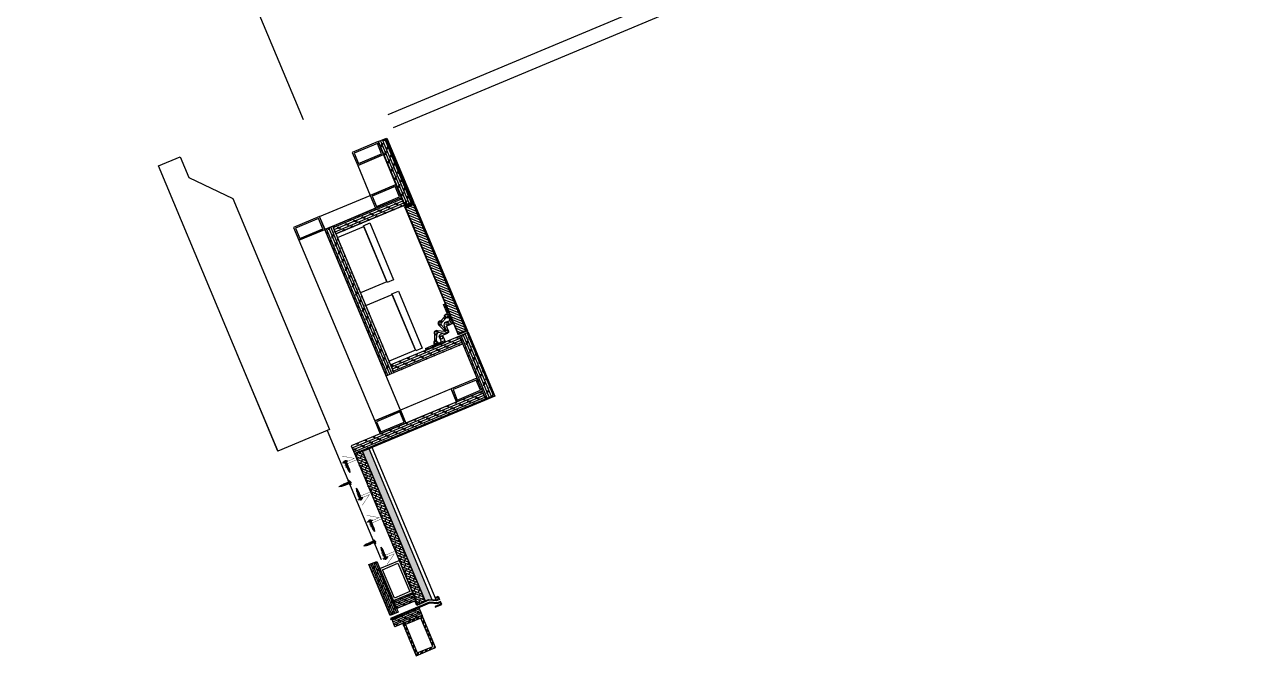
# Model space of a CAD drawing. Header units: millimetres. Extents: x 768159 to 833032, y -1374957 to -1225629.
# Drawn here: x 789314 to 791058, y -1326509 to -1325582 of the extents above; entities that cross this region are included whole.
import ezdxf
from ezdxf.xclip import XClip

# ---------------------------------------------------------------- set-up
doc = ezdxf.new("R2010")
doc.units = ezdxf.units.MM
doc.header["$LTSCALE"] = 10
doc.header["$MEASUREMENT"] = 0
doc.header["$XCLIPFRAME"] = 0
doc.linetypes.add('DASH', pattern=[0.35, 0.25, -0.1])
doc.linetypes.add('HIDDEN', pattern=[0.375, 0.25, -0.125])
for name, color, linetype in [('2MB', 2, 'Continuous'), ('AM_8', 7, 'Continuous'), ('DIM-标注', 165, 'Continuous'), ('HATCH', 8, 'Continuous'), ('I—地坪—分格', 7, 'Continuous'), ('I—平面—门', 22, 'Continuous'), ('I—平顶—分格线', 8, 'Continuous'), ('I—平顶—造型', 122, 'Continuous'), ('I—装饰—中粗', 4, 'Continuous'), ('I—装饰—中线', 70, 'Continuous'), ('I—装饰—填充03(灰度)', 250, 'Continuous'), ('I—装饰—细线', 144, 'Continuous'), ('P1-L2 BASE$0$A-WALL-Finish', 6, 'Continuous'), ('TRF-P1-2F$0$0100_Exterior facade_124$0$A-WALL', 7, 'Continuous'), ('WALL-饰面填充1', 250, 'Continuous')]:
    doc.layers.add(name, color=color, linetype=linetype)
doc.layers.add('WALL-钢架基层', color=30, linetype='Continuous', lineweight=9)

# ---------------------------------------------------------------- blocks, each defined once
blk = doc.blocks.new('平头自攻螺丝')
at = {"layer": 'WALL-饰面填充1', "color": 2}
for points in [[(357160.1, -88788.6), (357161.9, -88788.6), (357161.9, -88778.8), (357160.1, -88778.8), (357160.1, -88788.6)], [(357161.9, -88782.2), (357181, -88782.2), (357186.6, -88783.7)], [(357161.9, -88785.2), (357181, -88785.2), (357186.6, -88783.7)]]:
    blk.add_lwpolyline(points, dxfattribs=at)
blk.add_lwpolyline([(357160.1, -88780.7, 0.243711), (357158.3, -88783.3), (357158.8, -88783.3), (357158.8, -88784.1), (357158.3, -88784.1, 0.243553), (357160.1, -88786.7, 1.056079)], format="xyb", dxfattribs=at)
at = {"layer": 'WALL-饰面填充1', "color": 8}
for points in [[(357161.9, -88785.2), (357162.1, -88785.5, 0.58722), (357162.8, -88785.4), (357164.1, -88782.1), (357164.1, -88782.2)], [(357162.2, -88785.2), (357162.3, -88785.3, 0.58722), (357162.6, -88785.3), (357163.9, -88782, -0.626879), (357164.2, -88782), (357164.4, -88782.2)], [(357164.2, -88785.2), (357164.3, -88785.5, 0.58722), (357165, -88785.4), (357166.3, -88782.1), (357166.4, -88782.2)], [(357164.4, -88785.2), (357164.5, -88785.3, 0.58722), (357164.8, -88785.3), (357166.1, -88782, -0.626879), (357166.5, -88782), (357166.6, -88782.2)], [(357166.4, -88785.2), (357166.6, -88785.5, 0.58722), (357167.3, -88785.4), (357168.5, -88782.1), (357168.6, -88782.2)], [(357166.6, -88785.2), (357166.7, -88785.3, 0.58722), (357167.1, -88785.3), (357168.3, -88782, -0.626879), (357168.7, -88782), (357168.8, -88782.2)], [(357168.6, -88785.2), (357168.8, -88785.5, 0.58722), (357169.5, -88785.4), (357170.7, -88782.1), (357170.8, -88782.2)], [(357168.9, -88785.2), (357168.9, -88785.3, 0.58722), (357169.3, -88785.3), (357170.5, -88782, -0.626879), (357170.9, -88782), (357171, -88782.2)], [(357170.8, -88785.2), (357171, -88785.5, 0.58722), (357171.7, -88785.4), (357172.9, -88782.1), (357173, -88782.2)], [(357171.1, -88785.2), (357171.2, -88785.3, 0.58722), (357171.5, -88785.3), (357172.8, -88782, -0.626879), (357173.1, -88782), (357173.3, -88782.2)], [(357173, -88785.2), (357173.2, -88785.5, 0.58722), (357173.9, -88785.4), (357175.2, -88782.1), (357175.3, -88782.2)], [(357173.3, -88785.2), (357173.4, -88785.3, 0.58722), (357173.7, -88785.3), (357175, -88782, -0.626879), (357175.3, -88782), (357175.5, -88782.2)], [(357175.3, -88785.2), (357175.5, -88785.5, 0.58722), (357176.1, -88785.4), (357177.4, -88782.1), (357177.5, -88782.2)], [(357175.5, -88785.2), (357175.6, -88785.3, 0.58722), (357176, -88785.3), (357177.2, -88782, -0.626879), (357177.6, -88782), (357177.7, -88782.2)], [(357177.5, -88785.2), (357177.7, -88785.5, 0.58722), (357178.4, -88785.4), (357179.6, -88782.1), (357179.7, -88782.2)], [(357177.7, -88785.2), (357177.8, -88785.3, 0.58722), (357178.2, -88785.3), (357179.4, -88782, -0.626879), (357179.8, -88782), (357179.9, -88782.2)]]:
    blk.add_lwpolyline(points, format="xyb", dxfattribs=at)
blk = doc.blocks.new('30-1')
at = {"layer": 'I—平顶—分格线'}
for centre in [(-560, -55.6), (-530, -55.6), (-500, -55.6), (-470, -55.6), (-440, -55.6), (-410, -55.6), (-380, -55.6), (-350, -55.6), (-320, -55.6), (-290, -55.6), (-260, -55.6), (-635, -85.6), (-605, -85.6), (-575, -85.6), (-545, -85.6), (-515, -85.6), (-485, -85.6), (-455, -85.6), (-425, -85.6), (-395, -85.6), (-365, -85.6), (-335, -85.6), (-305, -85.6), (-275, -85.6), (-245, -85.6), (-710, -115.6), (-680, -115.6), (-650, -115.6), (-620, -115.6), (-590, -115.6), (-560, -115.6), (-530, -115.6), (-500, -115.6), (-470, -115.6), (-440, -115.6), (-410, -115.6), (-380, -115.6), (-350, -115.6), (-320, -115.6), (-290, -115.6), (-260, -115.6), (-230, -115.6), (-785, -145.6), (-755, -145.6), (-725, -145.6), (-695, -145.6), (-665, -145.6), (-635, -145.6), (-605, -145.6), (-575, -145.6), (-545, -145.6), (-515, -145.6), (-485, -145.6), (-455, -145.6), (-425, -145.6), (-395, -145.6), (-365, -145.6), (-335, -145.6), (-305, -145.6), (-275, -145.6), (-245, -145.6), (-215, -145.6), (-860, -175.6), (-830, -175.6), (-800, -175.6), (-770, -175.6), (-740, -175.6), (-710, -175.6), (-680, -175.6), (-650, -175.6), (-620, -175.6), (-590, -175.6), (-560, -175.6), (-530, -175.6), (-500, -175.6), (-470, -175.6), (-440, -175.6), (-410, -175.6), (-380, -175.6), (-350, -175.6), (-320, -175.6), (-290, -175.6), (-260, -175.6), (-230, -175.6), (-200, -175.6), (-935, -205.6), (-905, -205.6), (-875, -205.6), (-845, -205.6), (-815, -205.6), (-785, -205.6), (-755, -205.6), (-725, -205.6), (-695, -205.6), (-665, -205.6), (-635, -205.6), (-605, -205.6), (-575, -205.6), (-545, -205.6), (-515, -205.6), (-485, -205.6), (-455, -205.6), (-425, -205.6), (-395, -205.6), (-365, -205.6), (-335, -205.6), (-305, -205.6), (-275, -205.6), (-245, -205.6), (-215, -205.6), (-185, -205.6), (-1010, -235.6), (-980, -235.6), (-950, -235.6), (-920, -235.6), (-890, -235.6), (-860, -235.6), (-830, -235.6), (-800, -235.6), (-770, -235.6), (-740, -235.6), (-710, -235.6), (-680, -235.6), (-650, -235.6), (-620, -235.6), (-590, -235.6), (-560, -235.6), (-530, -235.6), (-500, -235.6), (-470, -235.6), (-440, -235.6), (-410, -235.6), (-380, -235.6), (-350, -235.6), (-320, -235.6), (-290, -235.6), (-260, -235.6), (-230, -235.6), (-200, -235.6), (-170, -235.6), (-1085, -265.6), (-1055, -265.6), (-1025, -265.6), (-995, -265.6), (-965, -265.6), (-935, -265.6), (-905, -265.6), (-875, -265.6), (-845, -265.6), (-815, -265.6), (-785, -265.6), (-755, -265.6), (-725, -265.6), (-695, -265.6), (-665, -265.6), (-635, -265.6), (-605, -265.6), (-575, -265.6), (-545, -265.6), (-515, -265.6), (-485, -265.6), (-455, -265.6), (-425, -265.6), (-395, -265.6), (-365, -265.6), (-335, -265.6), (-305, -265.6), (-275, -265.6), (-245, -265.6), (-215, -265.6), (-185, -265.6), (-155, -265.6), (-1130, -295.6), (-1100, -295.6), (-1070, -295.6), (-1040, -295.6), (-1010, -295.6), (-980, -295.6), (-950, -295.6), (-920, -295.6), (-890, -295.6), (-860, -295.6), (-830, -295.6), (-800, -295.6), (-770, -295.6), (-740, -295.6), (-710, -295.6), (-680, -295.6), (-650, -295.6), (-620, -295.6), (-590, -295.6), (-560, -295.6), (-530, -295.6), (-500, -295.6), (-470, -295.6), (-440, -295.6), (-410, -295.6), (-380, -295.6), (-350, -295.6), (-320, -295.6), (-290, -295.6), (-260, -295.6), (-230, -295.6), (-200, -295.6), (-170, -295.6), (-140, -295.6), (-1205, -325.6), (-1175, -325.6), (-1145, -325.6), (-1115, -325.6), (-1085, -325.6), (-1055, -325.6), (-1025, -325.6), (-995, -325.6), (-965, -325.6), (-935, -325.6), (-905, -325.6), (-875, -325.6), (-845, -325.6), (-815, -325.6), (-785, -325.6), (-755, -325.6), (-725, -325.6), (-695, -325.6), (-665, -325.6), (-635, -325.6), (-605, -325.6), (-575, -325.6), (-545, -325.6), (-515, -325.6), (-485, -325.6), (-455, -325.6), (-425, -325.6), (-395, -325.6), (-365, -325.6), (-335, -325.6), (-305, -325.6), (-275, -325.6), (-245, -325.6), (-215, -325.6), (-185, -325.6), (-155, -325.6), (-125, -325.6), (-1280, -355.6), (-1250, -355.6), (-1220, -355.6), (-1190, -355.6), (-1160, -355.6), (-1130, -355.6), (-1100, -355.6), (-1070, -355.6), (-1040, -355.6), (-1010, -355.6), (-980, -355.6), (-950, -355.6), (-920, -355.6), (-890, -355.6), (-860, -355.6), (-830, -355.6), (-800, -355.6), (-770, -355.6), (-740, -355.6), (-710, -355.6), (-680, -355.6), (-650, -355.6), (-620, -355.6), (-590, -355.6), (-560, -355.6), (-530, -355.6), (-500, -355.6), (-470, -355.6), (-440, -355.6), (-410, -355.6), (-380, -355.6), (-350, -355.6), (-320, -355.6), (-290, -355.6), (-260, -355.6), (-230, -355.6), (-200, -355.6), (-170, -355.6), (-140, -355.6), (-1355, -385.6), (-1325, -385.6), (-1295, -385.6), (-1265, -385.6), (-1235, -385.6), (-1205, -385.6), (-1175, -385.6), (-1145, -385.6), (-1115, -385.6), (-1085, -385.6), (-1055, -385.6), (-1025, -385.6), (-995, -385.6), (-965, -385.6), (-935, -385.6), (-905, -385.6), (-875, -385.6), (-845, -385.6), (-815, -385.6), (-785, -385.6), (-755, -385.6), (-725, -385.6), (-695, -385.6), (-665, -385.6), (-635, -385.6), (-605, -385.6), (-575, -385.6), (-545, -385.6), (-515, -385.6), (-485, -385.6), (-455, -385.6), (-425, -385.6), (-395, -385.6), (-365, -385.6), (-335, -385.6), (-305, -385.6), (-275, -385.6), (-245, -385.6), (-215, -385.6), (-185, -385.6), (-155, -385.6), (-125, -385.6), (-1370, -415.6), (-1340, -415.6), (-1310, -415.6), (-1280, -415.6), (-1250, -415.6), (-1220, -415.6), (-1190, -415.6), (-1160, -415.6), (-1130, -415.6), (-1100, -415.6), (-1070, -415.6), (-1040, -415.6), (-1010, -415.6), (-980, -415.6), (-950, -415.6), (-920, -415.6), (-890, -415.6), (-860, -415.6), (-830, -415.6), (-800, -415.6), (-770, -415.6), (-740, -415.6), (-710, -415.6), (-680, -415.6), (-650, -415.6), (-620, -415.6), (-590, -415.6), (-560, -415.6), (-530, -415.6), (-500, -415.6), (-470, -415.6), (-440, -415.6), (-410, -415.6), (-380, -415.6), (-350, -415.6), (-320, -415.6), (-290, -415.6), (-260, -415.6), (-230, -415.6), (-200, -415.6), (-170, -415.6), (-140, -415.6), (-110, -415.6), (-1385, -445.6), (-1355, -445.6), (-1325, -445.6), (-1295, -445.6), (-1265, -445.6), (-1235, -445.6), (-1205, -445.6), (-1175, -445.6), (-1145, -445.6), (-1115, -445.6), (-1085, -445.6), (-1055, -445.6), (-1025, -445.6), (-995, -445.6), (-965, -445.6), (-935, -445.6), (-905, -445.6), (-875, -445.6), (-845, -445.6), (-815, -445.6), (-785, -445.6), (-755, -445.6), (-725, -445.6), (-695, -445.6), (-665, -445.6), (-635, -445.6), (-605, -445.6), (-575, -445.6), (-545, -445.6), (-515, -445.6), (-485, -445.6), (-455, -445.6), (-425, -445.6), (-395, -445.6), (-365, -445.6), (-335, -445.6), (-305, -445.6), (-275, -445.6), (-245, -445.6), (-215, -445.6), (-185, -445.6), (-155, -445.6), (-125, -445.6), (-95, -445.6), (-1370, -475.6), (-1340, -475.6), (-1310, -475.6), (-1280, -475.6), (-1250, -475.6), (-1220, -475.6), (-1190, -475.6), (-1160, -475.6), (-1130, -475.6), (-1100, -475.6), (-1070, -475.6), (-1040, -475.6), (-1010, -475.6), (-980, -475.6), (-950, -475.6), (-920, -475.6), (-890, -475.6), (-860, -475.6), (-830, -475.6), (-800, -475.6), (-770, -475.6), (-740, -475.6), (-710, -475.6), (-680, -475.6), (-650, -475.6), (-620, -475.6), (-590, -475.6), (-560, -475.6), (-530, -475.6), (-500, -475.6), (-470, -475.6), (-440, -475.6), (-410, -475.6), (-380, -475.6), (-350, -475.6), (-320, -475.6), (-290, -475.6), (-260, -475.6), (-230, -475.6), (-200, -475.6), (-170, -475.6), (-140, -475.6), (-110, -475.6), (-80, -475.6), (-1385, -505.6), (-1355, -505.6), (-1325, -505.6), (-1295, -505.6), (-1265, -505.6), (-1235, -505.6), (-1205, -505.6), (-1175, -505.6), (-1145, -505.6), (-1115, -505.6), (-1085, -505.6), (-1055, -505.6), (-1025, -505.6), (-995, -505.6), (-965, -505.6), (-935, -505.6), (-905, -505.6), (-875, -505.6), (-845, -505.6), (-815, -505.6), (-785, -505.6), (-755, -505.6), (-725, -505.6), (-695, -505.6), (-665, -505.6), (-635, -505.6), (-605, -505.6), (-575, -505.6), (-545, -505.6), (-515, -505.6), (-485, -505.6), (-455, -505.6), (-425, -505.6), (-395, -505.6), (-365, -505.6), (-335, -505.6), (-305, -505.6), (-275, -505.6), (-245, -505.6), (-215, -505.6), (-185, -505.6), (-155, -505.6), (-125, -505.6), (-95, -505.6), (-65, -505.6), (-1370, -535.6), (-1340, -535.6), (-1310, -535.6), (-1280, -535.6), (-1250, -535.6), (-1220, -535.6), (-1190, -535.6), (-1160, -535.6), (-1130, -535.6), (-1100, -535.6), (-1070, -535.6), (-1040, -535.6), (-1010, -535.6), (-980, -535.6), (-950, -535.6), (-920, -535.6), (-890, -535.6), (-860, -535.6), (-830, -535.6), (-800, -535.6), (-770, -535.6), (-740, -535.6), (-710, -535.6), (-680, -535.6), (-650, -535.6), (-620, -535.6), (-590, -535.6), (-560, -535.6), (-530, -535.6), (-500, -535.6), (-470, -535.6), (-440, -535.6), (-410, -535.6), (-380, -535.6), (-350, -535.6), (-320, -535.6), (-290, -535.6), (-260, -535.6), (-230, -535.6), (-200, -535.6), (-170, -535.6), (-140, -535.6), (-110, -535.6), (-80, -535.6), (-50, -535.6), (-1385, -565.6), (-1355, -565.6), (-1325, -565.6), (-1295, -565.6), (-1265, -565.6), (-1235, -565.6), (-1205, -565.6), (-1175, -565.6), (-1145, -565.6), (-1115, -565.6), (-1085, -565.6), (-1055, -565.6), (-1025, -565.6), (-995, -565.6), (-965, -565.6), (-935, -565.6), (-905, -565.6), (-875, -565.6), (-845, -565.6), (-815, -565.6), (-785, -565.6), (-755, -565.6), (-725, -565.6), (-695, -565.6), (-665, -565.6), (-635, -565.6), (-605, -565.6), (-575, -565.6), (-545, -565.6), (-515, -565.6), (-485, -565.6), (-455, -565.6), (-425, -565.6), (-395, -565.6), (-365, -565.6), (-335, -565.6), (-305, -565.6), (-275, -565.6), (-245, -565.6), (-215, -565.6), (-185, -565.6), (-155, -565.6), (-125, -565.6), (-95, -565.6), (-65, -565.6), (-35, -565.6), (-1370, -595.6), (-1340, -595.6), (-1310, -595.6), (-1280, -595.6), (-1250, -595.6), (-1220, -595.6), (-1190, -595.6), (-1160, -595.6), (-1130, -595.6), (-1100, -595.6), (-1070, -595.6), (-1040, -595.6), (-1010, -595.6), (-980, -595.6), (-950, -595.6), (-920, -595.6), (-890, -595.6), (-860, -595.6), (-830, -595.6), (-800, -595.6), (-770, -595.6), (-740, -595.6), (-710, -595.6), (-680, -595.6), (-650, -595.6), (-620, -595.6), (-590, -595.6), (-560, -595.6), (-530, -595.6), (-500, -595.6), (-470, -595.6), (-440, -595.6), (-410, -595.6), (-380, -595.6), (-350, -595.6), (-320, -595.6), (-290, -595.6), (-260, -595.6), (-230, -595.6), (-200, -595.6), (-170, -595.6), (-140, -595.6), (-110, -595.6), (-80, -595.6), (-50, -595.6), (-20, -595.6), (-1385, -625.6), (-1355, -625.6), (-1325, -625.6), (-1295, -625.6), (-1265, -625.6), (-1235, -625.6), (-1205, -625.6), (-1175, -625.6), (-1145, -625.6), (-1115, -625.6), (-1085, -625.6), (-1055, -625.6), (-1025, -625.6), (-995, -625.6), (-965, -625.6), (-935, -625.6), (-905, -625.6), (-875, -625.6), (-845, -625.6), (-815, -625.6), (-785, -625.6), (-755, -625.6), (-725, -625.6), (-695, -625.6), (-665, -625.6), (-635, -625.6), (-605, -625.6), (-575, -625.6), (-545, -625.6), (-515, -625.6), (-485, -625.6), (-455, -625.6), (-425, -625.6), (-395, -625.6), (-365, -625.6), (-335, -625.6), (-305, -625.6), (-275, -625.6), (-245, -625.6), (-215, -625.6), (-185, -625.6), (-155, -625.6), (-125, -625.6), (-95, -625.6), (-65, -625.6), (-35, -625.6), (-1370, -655.6), (-1340, -655.6), (-1310, -655.6), (-1280, -655.6), (-1250, -655.6), (-1220, -655.6), (-1190, -655.6), (-1160, -655.6), (-1130, -655.6), (-1100, -655.6), (-1070, -655.6), (-1040, -655.6), (-1010, -655.6), (-980, -655.6), (-950, -655.6), (-920, -655.6), (-890, -655.6), (-860, -655.6), (-830, -655.6), (-800, -655.6), (-770, -655.6), (-740, -655.6), (-710, -655.6), (-680, -655.6), (-650, -655.6), (-620, -655.6), (-590, -655.6), (-560, -655.6), (-530, -655.6), (-500, -655.6), (-470, -655.6), (-440, -655.6), (-410, -655.6), (-380, -655.6), (-350, -655.6), (-320, -655.6), (-290, -655.6), (-260, -655.6), (-230, -655.6), (-200, -655.6), (-170, -655.6), (-140, -655.6), (-110, -655.6), (-80, -655.6), (-50, -655.6), (-20, -655.6), (-1385, -685.6), (-1355, -685.6), (-1325, -685.6), (-1295, -685.6), (-1265, -685.6), (-1235, -685.6), (-1205, -685.6), (-1175, -685.6), (-1145, -685.6), (-1115, -685.6), (-1085, -685.6), (-1055, -685.6), (-1025, -685.6), (-995, -685.6), (-965, -685.6), (-935, -685.6), (-905, -685.6), (-875, -685.6), (-845, -685.6), (-815, -685.6), (-785, -685.6), (-755, -685.6), (-725, -685.6), (-695, -685.6), (-665, -685.6), (-635, -685.6), (-605, -685.6), (-575, -685.6), (-545, -685.6), (-515, -685.6), (-485, -685.6), (-455, -685.6), (-425, -685.6), (-395, -685.6), (-365, -685.6), (-335, -685.6), (-305, -685.6), (-275, -685.6), (-245, -685.6), (-215, -685.6), (-185, -685.6), (-155, -685.6), (-125, -685.6), (-95, -685.6), (-65, -685.6), (-35, -685.6), (-1370, -715.6), (-1340, -715.6), (-1310, -715.6), (-1280, -715.6), (-1250, -715.6), (-1220, -715.6), (-1190, -715.6), (-1160, -715.6), (-1130, -715.6), (-1100, -715.6), (-1070, -715.6), (-1040, -715.6), (-1010, -715.6), (-980, -715.6), (-950, -715.6), (-920, -715.6), (-890, -715.6), (-860, -715.6), (-830, -715.6), (-800, -715.6), (-770, -715.6), (-740, -715.6), (-710, -715.6), (-680, -715.6), (-650, -715.6), (-620, -715.6), (-590, -715.6), (-560, -715.6), (-530, -715.6), (-500, -715.6), (-470, -715.6), (-440, -715.6), (-410, -715.6), (-380, -715.6), (-350, -715.6), (-320, -715.6), (-290, -715.6), (-260, -715.6), (-230, -715.6), (-200, -715.6), (-170, -715.6), (-140, -715.6), (-110, -715.6), (-80, -715.6), (-50, -715.6), (-20, -715.6), (-1385, -745.6), (-1355, -745.6), (-1325, -745.6), (-1295, -745.6), (-1265, -745.6), (-1235, -745.6), (-1205, -745.6), (-1175, -745.6), (-1145, -745.6), (-1115, -745.6), (-1085, -745.6), (-1055, -745.6), (-1025, -745.6), (-995, -745.6), (-965, -745.6), (-935, -745.6), (-905, -745.6), (-875, -745.6), (-845, -745.6), (-815, -745.6), (-785, -745.6), (-755, -745.6), (-725, -745.6), (-695, -745.6), (-665, -745.6), (-635, -745.6), (-605, -745.6), (-575, -745.6), (-545, -745.6), (-515, -745.6), (-485, -745.6), (-455, -745.6), (-425, -745.6), (-395, -745.6), (-365, -745.6), (-335, -745.6), (-305, -745.6), (-275, -745.6), (-245, -745.6), (-215, -745.6), (-185, -745.6), (-155, -745.6), (-125, -745.6), (-95, -745.6), (-65, -745.6), (-35, -745.6), (-1370, -775.6), (-1340, -775.6), (-1310, -775.6), (-1280, -775.6), (-1250, -775.6), (-1220, -775.6), (-1190, -775.6), (-1160, -775.6), (-1130, -775.6), (-1100, -775.6), (-1070, -775.6), (-1040, -775.6), (-1010, -775.6), (-980, -775.6), (-950, -775.6), (-920, -775.6), (-890, -775.6), (-860, -775.6), (-830, -775.6), (-800, -775.6), (-770, -775.6), (-740, -775.6), (-710, -775.6), (-680, -775.6), (-650, -775.6), (-620, -775.6), (-590, -775.6), (-560, -775.6), (-530, -775.6), (-500, -775.6), (-470, -775.6), (-440, -775.6), (-410, -775.6), (-380, -775.6), (-350, -775.6), (-320, -775.6), (-290, -775.6), (-260, -775.6), (-230, -775.6), (-200, -775.6), (-170, -775.6), (-140, -775.6), (-110, -775.6), (-80, -775.6), (-50, -775.6), (-20, -775.6), (-1385, -805.6), (-1355, -805.6), (-1325, -805.6), (-1295, -805.6), (-1265, -805.6), (-1235, -805.6), (-1205, -805.6), (-1175, -805.6), (-1145, -805.6), (-1115, -805.6), (-1085, -805.6), (-1055, -805.6), (-1025, -805.6), (-995, -805.6), (-965, -805.6), (-935, -805.6), (-905, -805.6), (-875, -805.6), (-845, -805.6), (-815, -805.6), (-785, -805.6), (-755, -805.6), (-725, -805.6), (-695, -805.6), (-665, -805.6), (-635, -805.6), (-605, -805.6), (-575, -805.6), (-545, -805.6), (-515, -805.6), (-485, -805.6), (-455, -805.6), (-425, -805.6), (-395, -805.6), (-365, -805.6), (-335, -805.6), (-305, -805.6), (-275, -805.6), (-245, -805.6), (-215, -805.6), (-185, -805.6), (-155, -805.6), (-125, -805.6), (-95, -805.6), (-65, -805.6), (-35, -805.6), (-1370, -835.6), (-1340, -835.6), (-1310, -835.6), (-1280, -835.6), (-1250, -835.6), (-1220, -835.6), (-1190, -835.6), (-1160, -835.6), (-1130, -835.6), (-1100, -835.6), (-1070, -835.6), (-1040, -835.6), (-1010, -835.6), (-980, -835.6), (-950, -835.6), (-920, -835.6), (-890, -835.6), (-860, -835.6), (-830, -835.6), (-800, -835.6), (-770, -835.6), (-740, -835.6), (-710, -835.6), (-680, -835.6), (-650, -835.6), (-620, -835.6), (-590, -835.6), (-560, -835.6), (-530, -835.6), (-500, -835.6), (-470, -835.6), (-440, -835.6), (-410, -835.6), (-380, -835.6), (-350, -835.6), (-320, -835.6), (-290, -835.6), (-260, -835.6), (-230, -835.6), (-200, -835.6), (-170, -835.6), (-140, -835.6), (-110, -835.6), (-80, -835.6), (-50, -835.6), (-1385, -865.6), (-1355, -865.6), (-1325, -865.6), (-1295, -865.6), (-1265, -865.6), (-1235, -865.6), (-1205, -865.6), (-1175, -865.6), (-1145, -865.6), (-1115, -865.6), (-1085, -865.6), (-1055, -865.6), (-1025, -865.6), (-995, -865.6), (-965, -865.6), (-935, -865.6), (-905, -865.6), (-875, -865.6), (-845, -865.6), (-815, -865.6), (-785, -865.6), (-755, -865.6), (-725, -865.6), (-695, -865.6), (-665, -865.6), (-635, -865.6), (-605, -865.6), (-575, -865.6), (-545, -865.6), (-515, -865.6), (-485, -865.6), (-455, -865.6), (-425, -865.6), (-395, -865.6), (-365, -865.6), (-335, -865.6), (-305, -865.6), (-275, -865.6), (-245, -865.6), (-215, -865.6), (-185, -865.6), (-155, -865.6), (-125, -865.6), (-1370, -895.6), (-1340, -895.6), (-1310, -895.6), (-1280, -895.6), (-1250, -895.6), (-1220, -895.6), (-1190, -895.6), (-1160, -895.6), (-1130, -895.6), (-1100, -895.6), (-1070, -895.6), (-1040, -895.6), (-1010, -895.6), (-980, -895.6), (-950, -895.6), (-920, -895.6), (-890, -895.6), (-860, -895.6), (-830, -895.6), (-800, -895.6), (-770, -895.6), (-740, -895.6), (-710, -895.6), (-680, -895.6), (-650, -895.6), (-620, -895.6), (-590, -895.6), (-560, -895.6), (-530, -895.6), (-500, -895.6), (-470, -895.6), (-440, -895.6), (-410, -895.6), (-380, -895.6), (-350, -895.6), (-320, -895.6), (-290, -895.6), (-260, -895.6), (-230, -895.6), (-200, -895.6), (-1385, -925.6), (-1355, -925.6), (-1325, -925.6), (-1295, -925.6), (-1265, -925.6), (-1235, -925.6), (-1205, -925.6), (-1175, -925.6), (-1145, -925.6), (-1115, -925.6), (-1085, -925.6), (-1055, -925.6), (-1025, -925.6), (-995, -925.6), (-965, -925.6), (-935, -925.6), (-905, -925.6), (-875, -925.6), (-845, -925.6), (-815, -925.6), (-785, -925.6), (-755, -925.6), (-725, -925.6), (-695, -925.6), (-665, -925.6), (-635, -925.6), (-605, -925.6), (-575, -925.6), (-545, -925.6), (-515, -925.6), (-485, -925.6), (-455, -925.6), (-425, -925.6), (-395, -925.6), (-365, -925.6), (-335, -925.6), (-305, -925.6), (-275, -925.6), (-1370, -955.6), (-1340, -955.6), (-1310, -955.6), (-1280, -955.6), (-1250, -955.6), (-1220, -955.6), (-1190, -955.6), (-1160, -955.6), (-1130, -955.6), (-1100, -955.6), (-1070, -955.6), (-1040, -955.6), (-1010, -955.6), (-980, -955.6), (-950, -955.6), (-920, -955.6), (-890, -955.6), (-860, -955.6), (-830, -955.6), (-800, -955.6), (-770, -955.6), (-740, -955.6), (-710, -955.6), (-680, -955.6), (-650, -955.6), (-620, -955.6), (-590, -955.6), (-560, -955.6), (-530, -955.6), (-500, -955.6), (-470, -955.6), (-440, -955.6), (-410, -955.6), (-380, -955.6), (-350, -955.6), (-1385, -985.6), (-1355, -985.6), (-1325, -985.6), (-1295, -985.6), (-1265, -985.6), (-1235, -985.6), (-1205, -985.6), (-1175, -985.6), (-1145, -985.6), (-1115, -985.6), (-1085, -985.6), (-1055, -985.6), (-1025, -985.6), (-995, -985.6), (-965, -985.6), (-935, -985.6), (-905, -985.6), (-875, -985.6), (-845, -985.6), (-815, -985.6), (-785, -985.6), (-755, -985.6), (-725, -985.6), (-695, -985.6), (-665, -985.6), (-635, -985.6), (-605, -985.6), (-575, -985.6), (-545, -985.6), (-515, -985.6), (-485, -985.6), (-455, -985.6), (-425, -985.6), (-395, -985.6), (-1370, -1015.6), (-1340, -1015.6), (-1310, -1015.6), (-1280, -1015.6), (-1250, -1015.6), (-1220, -1015.6), (-1190, -1015.6), (-1160, -1015.6), (-1130, -1015.6), (-1100, -1015.6), (-1070, -1015.6), (-1040, -1015.6), (-1010, -1015.6), (-980, -1015.6), (-950, -1015.6), (-920, -1015.6), (-890, -1015.6), (-860, -1015.6), (-830, -1015.6), (-800, -1015.6), (-770, -1015.6), (-740, -1015.6), (-710, -1015.6), (-680, -1015.6), (-650, -1015.6), (-620, -1015.6), (-590, -1015.6), (-560, -1015.6), (-530, -1015.6), (-500, -1015.6), (-470, -1015.6), (-1385, -1045.6), (-1355, -1045.6), (-1325, -1045.6), (-1295, -1045.6), (-1265, -1045.6), (-1235, -1045.6), (-1205, -1045.6), (-1175, -1045.6), (-1145, -1045.6), (-1115, -1045.6), (-1085, -1045.6), (-1055, -1045.6), (-1025, -1045.6), (-995, -1045.6), (-965, -1045.6), (-935, -1045.6), (-905, -1045.6), (-875, -1045.6), (-845, -1045.6), (-815, -1045.6), (-785, -1045.6), (-755, -1045.6), (-725, -1045.6), (-695, -1045.6), (-665, -1045.6), (-635, -1045.6), (-605, -1045.6), (-575, -1045.6), (-545, -1045.6), (-1370, -1075.6), (-1340, -1075.6), (-1310, -1075.6), (-1280, -1075.6), (-1250, -1075.6), (-1220, -1075.6), (-1190, -1075.6), (-1160, -1075.6), (-1130, -1075.6), (-1100, -1075.6), (-1070, -1075.6), (-1040, -1075.6), (-1010, -1075.6), (-980, -1075.6), (-950, -1075.6), (-920, -1075.6), (-890, -1075.6), (-860, -1075.6), (-830, -1075.6), (-800, -1075.6), (-770, -1075.6), (-740, -1075.6), (-710, -1075.6), (-680, -1075.6), (-650, -1075.6), (-620, -1075.6), (-1385, -1105.6), (-1355, -1105.6), (-1325, -1105.6), (-1295, -1105.6), (-1265, -1105.6), (-1235, -1105.6), (-1205, -1105.6), (-1175, -1105.6), (-1145, -1105.6), (-1115, -1105.6), (-1085, -1105.6), (-1055, -1105.6), (-1025, -1105.6), (-995, -1105.6), (-965, -1105.6), (-935, -1105.6), (-905, -1105.6), (-875, -1105.6), (-845, -1105.6), (-815, -1105.6), (-785, -1105.6), (-755, -1105.6), (-725, -1105.6), (-695, -1105.6), (-1370, -1135.6), (-1340, -1135.6), (-1310, -1135.6), (-1280, -1135.6), (-1250, -1135.6), (-1220, -1135.6), (-1190, -1135.6), (-1160, -1135.6), (-1130, -1135.6), (-1100, -1135.6), (-1070, -1135.6), (-1040, -1135.6), (-1010, -1135.6), (-980, -1135.6), (-950, -1135.6), (-920, -1135.6), (-890, -1135.6), (-860, -1135.6), (-830, -1135.6), (-800, -1135.6), (-770, -1135.6), (-1385, -1165.6), (-1355, -1165.6), (-1325, -1165.6), (-1295, -1165.6), (-1265, -1165.6), (-1235, -1165.6), (-1205, -1165.6), (-1175, -1165.6), (-1145, -1165.6), (-1115, -1165.6), (-1085, -1165.6), (-1055, -1165.6), (-1025, -1165.6), (-995, -1165.6), (-965, -1165.6), (-935, -1165.6), (-905, -1165.6), (-875, -1165.6), (-845, -1165.6), (-1370, -1195.6), (-1340, -1195.6), (-1310, -1195.6), (-1280, -1195.6), (-1250, -1195.6), (-1220, -1195.6), (-1190, -1195.6), (-1160, -1195.6), (-1130, -1195.6), (-1100, -1195.6), (-1070, -1195.6), (-1040, -1195.6), (-1010, -1195.6), (-980, -1195.6), (-950, -1195.6), (-920, -1195.6), (-1385, -1225.6), (-1355, -1225.6), (-1325, -1225.6), (-1295, -1225.6), (-1265, -1225.6), (-1235, -1225.6), (-1205, -1225.6), (-1175, -1225.6), (-1145, -1225.6), (-1115, -1225.6), (-1085, -1225.6), (-1055, -1225.6), (-1025, -1225.6), (-995, -1225.6), (-1370, -1255.6), (-1340, -1255.6), (-1310, -1255.6), (-1280, -1255.6), (-1250, -1255.6), (-1220, -1255.6), (-1190, -1255.6), (-1160, -1255.6), (-1130, -1255.6), (-1100, -1255.6), (-1070, -1255.6), (-1040, -1255.6), (-1385, -1285.6), (-1355, -1285.6), (-1325, -1285.6), (-1295, -1285.6), (-1265, -1285.6), (-1235, -1285.6), (-1205, -1285.6), (-1175, -1285.6), (-1145, -1285.6), (-1115, -1285.6), (-1370, -1315.6), (-1340, -1315.6), (-1310, -1315.6), (-1280, -1315.6), (-1250, -1315.6), (-1220, -1315.6), (-1190, -1315.6), (-1385, -1345.6), (-1355, -1345.6), (-1325, -1345.6), (-1295, -1345.6), (-1265, -1345.6), (-1370, -1375.6), (-1340, -1375.6)]:
    blk.add_circle(centre, 3, dxfattribs=at)
blk = doc.blocks.new('rfrftg')
at = {"color": 8}
for p, q in [((37050.7, 12056.6), (37048.2, 12056.6)), ((37048.2, 12026.6), (37048.2, 12056.6)), ((37050.7, 12055.8), (37048.2, 12055.8)), ((37049.9, 12053.3), (37048.2, 12053.3)), ((37049.1, 12052.1), (37048.2, 12052.1)), ((37050.7, 12055), (37048.9, 12053.2)), ((37050.7, 12054.6), (37049.1, 12052.1)), ((37049.1, 12052.1), (37049.1, 12047.1)), ((37050.7, 12043.1), (37050.7, 12056.6)), ((37049.1, 12047.1), (37048.2, 12047.1)), ((37049.9, 12045.8), (37048.2, 12045.8)), ((37050.7, 12043.3), (37048.2, 12043.3)), ((37048.9, 12043.2), (37048.2, 12042.5)), ((37049.6, 12040.8), (37048.2, 12040.8)), ((37049.1, 12040), (37048.2, 12040)), ((37049.1, 12035), (37048.2, 12035)), ((37049.1, 12047.1), (37050.7, 12044.6)), ((37049.8, 12041.1), (37049.1, 12040)), ((37049.1, 12040), (37049.1, 12035)), ((37049.1, 12035), (37050.7, 12032.5)), ((37050.7, 12026.6), (37050.7, 12036.6)), ((37053.1, 12042.5), (37051.3, 12042.5)), ((37053.1, 12037.1), (37051.3, 12037.1)), ((37062.9, 12034), (37054.7, 12037.7)), ((37064, 12036.3), (37055.7, 12040)), ((37057.7, 12039), (37056.6, 12036.8)), ((37062.5, 12037), (37061.5, 12034.7)), ((37068.2, 12032.1), (37068.2, 12034.1)), ((37050.2, 12033.3), (37048.2, 12033.3)), ((37050.7, 12030.8), (37048.2, 12030.8)), ((37050.7, 12028.3), (37048.2, 12028.3)), ((37056.7, 12026.6), (37048.2, 12026.6)), ((37056.7, 12032), (37050.7, 12032)), ((37058.7, 12032), (37056.7, 12032)), ((37058.7, 12026.5), (37056.7, 12026.6)), ((37061.2, 12029), (37058.7, 12032)), ((37058.7, 12019.1), (37058.7, 12026.5)), ((37061.2, 12022.4), (37061.2, 12029)), ((37061.9, 12023.2), (37061.4, 12022)), ((37067.6, 12016.5), (37061.4, 12016.5)), ((37061.9, 12023.2), (37065.4, 12031.5)), ((37064, 12021.8), (37061.9, 12023.2)), ((37063, 12016.5), (37073, 12022.5)), ((37064, 12021.8), (37063.6, 12020.7)), ((37064, 12021.8), (37068.2, 12032.1)), ((37064.5, 12020.3), (37073.2, 12025.4)), ((37070.9, 12019), (37067.1, 12019)), ((37073.2, 12025.4), (37073, 12022.5)), ((37073, 12022.5), (37073.8, 12022.9)), ((37073.2, 12025.4), (37074.1, 12026)), ((37074.1, 12026), (37076.4, 12026)), ((37079.9, 12012.4), (37076.1, 12020.7)), ((37082.2, 12013.5), (37078.5, 12021.7)), ((37068.9, 12015.1), (37068.9, 12006)), ((37078.5, 12008.5), (37068.9, 12008.5)), ((37098.9, 12006), (37068.9, 12006)), ((37069.8, 12008.5), (37069.8, 12006)), ((37072.3, 12008.5), (37072.3, 12006)), ((37074.2, 12015.6), (37074.2, 12008.5)), ((37077.2, 12006.8), (37074.7, 12008.5)), ((37074.8, 12008.5), (37074.8, 12006)), ((37077.2, 12006.8), (37077.2, 12006)), ((37082.2, 12006.8), (37077.2, 12006.8)), ((37079.4, 12010.8), (37079.4, 12008.3)), ((37083.4, 12007.6), (37082.2, 12006.8)), ((37082.2, 12006.8), (37082.2, 12006)), ((37082.3, 12006.8), (37082.3, 12006)), ((37084.7, 12010.8), (37084.7, 12008.3)), ((37084.8, 12008.3), (37084.8, 12006)), ((37085.6, 12008.5), (37087.4, 12006.7)), ((37098.9, 12008.5), (37085.7, 12008.5)), ((37089.3, 12006.8), (37086.8, 12008.5)), ((37087.3, 12008.2), (37087.3, 12006)), ((37089.3, 12006.8), (37089.3, 12006)), ((37094.3, 12006.8), (37089.3, 12006.8)), ((37096.8, 12008.5), (37094.3, 12006.8)), ((37094.3, 12006.8), (37094.3, 12006)), ((37094.8, 12007.1), (37094.8, 12006)), ((37097.3, 12008.5), (37097.3, 12006)), ((37097.4, 12006.7), (37098.1, 12006)), ((37098.9, 12008.5), (37098.9, 12006))]:
    blk.add_line(p, q, dxfattribs=at)
for centre, radius in [((37053.1, 12039.8), 1.83), ((37065.6, 12034.1), 2.67), ((37065.6, 12034.1), 1.83), ((37056.7, 12029.3), 1.83), ((37061.4, 12019.1), 1.83), ((37061.4, 12019.1), 1.83), ((37076.4, 12023.3), 2.67), ((37076.4, 12023.3), 1.83), ((37071.6, 12014.1), 1.83), ((37082.1, 12010.8), 2.67), ((37082.1, 12010.8), 1.83)]:
    blk.add_circle(centre, radius, dxfattribs=at)
for centre, radius, start, end in [((37053.1, 12039.8), 3.5, 144.1752, 215.8248), ((37048.1, 12043.4), 2.67, 324.1752, 0), ((37048.1, 12036.2), 2.67, 0, 35.8248), ((37051.3, 12043.1), 0.583, 180, 270), ((37051.3, 12036.6), 0.583, 90, 180), ((37053.1, 12039.8), 2.67, 270, 90), ((37056.7, 12029.3), 2.67, 90, 270), ((37061.4, 12019.1), 2.67, 30.872, 270), ((37061.8, 12022.4), 0.583, 180, 262.6341), ((37064.2, 12020.8), 0.583, 210.872, 300.872), ((37067.6, 12015.1), 1.33, 360, 90), ((37071.6, 12014.1), 2.67, 360, 180), ((37070.9, 12015.6), 3.33, 360, 90), ((37078.5, 12005.8), 2.67, 54.1752, 90), ((37082.1, 12010.8), 3.5, 234.1752, 305.8248), ((37085.7, 12005.8), 2.67, 90, 125.8248)]:
    blk.add_arc(centre, radius, start, end, dxfattribs=at)

msp = doc.modelspace()

# ---------------------------------------------------------------- hatches: boundary and pattern name
at = {"layer": 'AM_8'}
h = msp.add_hatch(dxfattribs=at)
h.set_pattern_fill('CORK', color=8, angle=16.9168)
h.set_pattern_definition([(292.69423615, (1433493.658, -1445722.261), (2.929181677, 1.22495702), []), (67.6942361, (1433492.806, -1445724.338), (-8.30828098, 3.40845079), [4.49013, -4.49013]), (67.6942361, (1433493.112, -1445725.0705), (-8.30828098, 3.40845079), [4.49013, -4.49013]), (67.6942361, (1433493.418, -1445725.803), (-8.30828098, 3.40845079), [4.49013, -4.49013])])
h.paths.add_polyline_path([(789819.7, -1325749.6), (789830.8, -1325745), (789868.8, -1325835.9), (789857.7, -1325840.5)])
at = {"layer": 'AM_8', "extrusion": (0.000109945, 4.5974e-05, 1)}
h = msp.add_hatch(dxfattribs=at)
h.set_pattern_fill('CORK', color=8, angle=-157.3056)
h.set_pattern_definition([(202.6943953, (845913.556, -1463134.3822), (1.224965156, -2.929178275), []), (337.694395, (845911.479, -1463133.53), (3.4084277, 8.30829045), [4.49013, -4.49013]), (337.694395, (845910.747, -1463133.836), (3.4084277, 8.30829045), [4.49013, -4.49013]), (337.694395, (845910.014, -1463134.143), (3.4084277, 8.30829045), [4.49013, -4.49013])])
h.paths.add_polyline_path([(789759.5, -1325881.6), (789754.8, -1325870.5), (789853.1, -1325829.4), (789857.7, -1325840.5)])
h = msp.add_hatch(dxfattribs=at)
h.set_pattern_fill('CORK', color=8, angle=-247.3056)
h.set_pattern_definition([(112.6943953, (652735.8027, -1382057.418), (-2.929178275, -1.224965156), []), (247.694395, (652736.655, -1382055.341), (8.30829045, -3.4084277), [4.49013, -4.49013]), (247.694395, (652736.349, -1382054.6085), (8.30829045, -3.4084277), [4.49013, -4.49013]), (247.694395, (652736.042, -1382053.876), (8.30829045, -3.4084277), [4.49013, -4.49013])])
h.paths.add_polyline_path([(789754.9, -1325870.5), (789743.8, -1325875.2), (789831.3, -1326084.5), (789842.4, -1326079.9)])
h = msp.add_hatch(dxfattribs=at)
h.set_pattern_fill('CORK', color=8, angle=-157.3056)
h.set_pattern_definition([(202.6943953, (845913.556, -1463134.3822), (1.224965156, -2.929178275), []), (337.694395, (845911.479, -1463133.53), (3.4084277, 8.30829045), [4.49013, -4.49013]), (337.694395, (845910.747, -1463133.836), (3.4084277, 8.30829045), [4.49013, -4.49013]), (337.694395, (845910.014, -1463134.143), (3.4084277, 8.30829045), [4.49013, -4.49013])])
h.paths.add_polyline_path([(789837.8, -1326068.9), (789842.4, -1326079.9), (789940.7, -1326038.8), (789936, -1326027.8)])
h = msp.add_hatch(dxfattribs=at)
h.set_pattern_fill('CORK', color=8, angle=-247.3056)
h.set_pattern_definition([(112.6943953, (652864.4436, -1382057.828), (-2.929178275, -1.224965156), []), (247.694395, (652865.296, -1382055.751), (8.30829045, -3.4084277), [4.49013, -4.49013]), (247.694395, (652864.9895, -1382055.0185), (8.30829045, -3.4084277), [4.49013, -4.49013]), (247.694395, (652864.683, -1382054.286), (8.30829045, -3.4084277), [4.49013, -4.49013])])
h.paths.add_polyline_path([(789947.1, -1326023.1), (789936.1, -1326027.8), (789973.5, -1326117.3), (789984.6, -1326112.6)])
h = msp.add_hatch(dxfattribs=at)
h.set_pattern_fill('CORK', color=8, angle=-157.3056)
h.set_pattern_definition([(202.6943953, (845946.3712, -1463212.792), (1.224965156, -2.929178275), []), (337.694395, (845944.294, -1463211.94), (3.4084277, 8.30829045), [4.49013, -4.49013]), (337.694395, (845943.562, -1463212.246), (3.4084277, 8.30829045), [4.49013, -4.49013]), (337.694395, (845942.8295, -1463212.5525), (3.4084277, 8.30829045), [4.49013, -4.49013])])
h.paths.add_polyline_path([(789781.3, -1326184.6), (789785.9, -1326195.7), (789973.5, -1326117.3), (789968.9, -1326106.2)])
at = {"layer": 'I—地坪—分格', "ltscale": 50}
h = msp.add_hatch(dxfattribs=at)
h.set_pattern_fill('ANSI31', color=250, angle=16.9168)
h.set_pattern_definition([(337.69423615, (1433699.4566, -1445628.3587), (1.205068812, 2.937419643), [])])
h.paths.add_polyline_path([(789859.3, -1325844.2), (789870.4, -1325839.5), (789945.6, -1326019.4), (789934.5, -1326024.1)])
at = {"layer": 'I—装饰—填充03(灰度)', "extrusion": (0.000109945, 4.5974e-05, 1)}
h = msp.add_hatch(dxfattribs=at)
h.set_pattern_fill('AR-SAND', color=256, scale=0.1, angle=-247.3056)
h.set_pattern_definition([(150.194395, (785880.781, -1385733.8598), (-4.45347652, -2.0358486), [0, -3.8608, 0, -4.318, 0, -4.1275]), (120.194395, (785880.781, -1385733.86), (-8.347587, 1.3815687), [0, -2.0828, 0, -3.4798, 0, -1.3335]), (80.194395, (785881.9863, -1385736.742), (-3.06503264, 7.29195958), [0, -1.27, 0, -4.572, 0, -5.969]), (70.194395, (785881.986, -1385736.742), (-5.0026135, 6.1842908), [0, -0.635, 0, -2.9972, 0, -3.429])])
h.paths.add_polyline_path([(789897, -1326404.5), (789806.8, -1326188.6), (789797.6, -1326192.4), (789887, -1326406.3), (789892.1, -1326404.2)])
h = msp.add_hatch(dxfattribs=at)
h.set_pattern_fill('ANSI38', color=256, angle=-247.3056)
h.set_pattern_definition([(157.694395, (801097.9515, -1340977.0245), (-1.20506065, -2.937423), []), (247.694395, (801097.9515, -1340977.0245), (0.5273017, -7.07990663), [7.9375, -4.7625])])
h.paths.add_polyline_path([(789797, -1326191.1), (789785.9, -1326195.7), (789875.9, -1326410.9), (789887, -1326406.3)])
h = msp.add_hatch(dxfattribs=at)
h.set_pattern_fill('CORK', color=250, scale=20, angle=-254.8272)
h.set_pattern_definition([(292.6943953, (716862.7418, -1320933.35), (2.30643959, 0.96453949), []), (67.694395, (716862.071, -1320934.9855), (-6.54195815, 2.6838002), [3.5355339, -3.5355339]), (67.694395, (716862.312, -1320935.562), (-6.54195815, 2.6838002), [3.5355339, -3.5355339]), (67.694395, (716862.553, -1320936.139), (-6.54195815, 2.6838002), [3.5355339, -3.5355339])])
h.paths.add_polyline_path([(789848.3, -1326422.5), (789837.2, -1326427.1), (789806.7, -1326354.3), (789817.8, -1326349.7)])
h = msp.add_hatch(dxfattribs=at)
h.set_pattern_fill('CORK', color=250, scale=20, angle=-164.8272)
h.set_pattern_definition([(22.6943953, (784379.9216, -1399380.0708), (-0.96453949, 2.30643959), []), (157.694395, (784381.557, -1399380.742), (-2.6838002, -6.54195815), [3.5355339, -3.5355339]), (157.694395, (784382.134, -1399380.5006), (-2.6838002, -6.54195815), [3.5355339, -3.5355339]), (157.694395, (784382.71, -1399380.2595), (-2.6838002, -6.54195815), [3.5355339, -3.5355339])])
h.paths.add_polyline_path([(789869.1, -1326394.5), (789873.7, -1326405.6), (789846, -1326417.2), (789841.4, -1326406.1)])
h = msp.add_hatch(dxfattribs=at)
h.set_pattern_fill('CORK', color=250, scale=20, angle=-164.8272)
h.set_pattern_definition([(22.6943953, (784388.8043, -1399401.3125), (-0.96453949, 2.30643959), []), (157.694395, (784390.44, -1399401.9835), (-2.6838002, -6.54195815), [3.5355339, -3.5355339]), (157.694395, (784391.0164, -1399401.7424), (-2.6838002, -6.54195815), [3.5355339, -3.5355339]), (157.694395, (784391.593, -1399401.501), (-2.6838002, -6.54195815), [3.5355339, -3.5355339])])
h.paths.add_polyline_path([(789878, -1326415.8), (789882.6, -1326426.9), (789843.9, -1326443.1), (789839.2, -1326432)])
at = {"layer": 'I—装饰—填充03(灰度)', "linetype": 'DASH', "ltscale": 0.1, "extrusion": (0.000109945, 4.5974e-05, 1)}
h = msp.add_hatch(dxfattribs=at)
h.set_pattern_fill('ANSI32', color=256, scale=0.5, angle=-157.3056, style=0)
h.set_pattern_definition([(247.694395, (805437.728, -1341767.477), (4.4061345, -1.807591), []), (247.694395, (805435.657, -1341768.3434), (4.4061345, -1.807591), [])])
h.paths.add_polyline_path([(789881, -1326430.8), (789858.8, -1326440), (789875.8, -1326480.6), (789898, -1326471.4)], flags=16)
h.paths.add_polyline_path([(789882.6, -1326426.9), (789854.9, -1326438.4), (789874.2, -1326484.6), (789901.9, -1326473)])

# ---------------------------------------------------------------- linework, layer by layer
at = {"color": 4, "elevation": -86.8}
for points in [[(789830.8, -1325745), (789832.2, -1325744.4), (789870.8, -1325836.7), (789869.4, -1325837.2)], [(789868.8, -1325835.9), (789869.4, -1325837.2), (789857.4, -1325842.3), (789856.8, -1325840.9)], [(789870.4, -1325839.5), (789858.4, -1325844.6), (789857.8, -1325843.2), (789871.2, -1325837.6), (789947.6, -1326020.3), (789934.2, -1326025.8), (789933.6, -1326024.5), (789945.6, -1326019.4)]]:
    msp.add_lwpolyline(points, close=True, dxfattribs=at)
at = {"color": 4, "extrusion": (0.000109945, 4.5974e-05, 1), "elevation": 26.2}
msp.add_lwpolyline([(789948, -1326021.2), (789986.5, -1326113.4), (789797.6, -1326192.4), (789797, -1326191.1), (789984.6, -1326112.6), (789947.1, -1326023.1)], dxfattribs=at)
at = {"color": 4, "elevation": 118.9}
msp.add_lwpolyline([(789948, -1326021.2), (789946.6, -1326021.8), (789947.1, -1326023.1), (789947.1, -1326023.1)], dxfattribs=at)
at = {"layer": '2MB', "extrusion": (0.000109945, 4.5974e-05, 1), "elevation": 26.2}
msp.add_lwpolyline([(789750, -1326161.2), (789676.1, -1326192.1), (789505.6, -1325784.4), (789536.5, -1325771.4), (789548.9, -1325800.9), (789611.8, -1325831)], close=True, dxfattribs=at)
at = {"layer": 'AM_8', "color": 8}
for points, elevation in [([(789859.3, -1325844.2), (789870.4, -1325839.5), (789945.6, -1326019.4), (789934.5, -1326024.1)], -86.8), ([(789934.5, -1326024.1), (789859.3, -1325844.2), (789858.4, -1325844.6), (789933.6, -1326024.5)], -199.6)]:
    msp.add_lwpolyline(points, close=True, dxfattribs=dict(at, elevation=elevation))
at = {"layer": 'AM_8', "color": 8, "extrusion": (0.000109945, 4.5974e-05, 1), "elevation": -60.9}
for points in [[(789799.2, -1325870.7), (789832.4, -1325950.1), (789794.7, -1325965.8), (789761.5, -1325886.5)], [(789808, -1325865.9), (789842, -1325947.1), (789832.8, -1325951), (789798.8, -1325869.8)], [(789840, -1325968.3), (789873.2, -1326047.6), (789835.5, -1326063.4), (789802.3, -1325984)], [(789848.8, -1325963.5), (789882.8, -1326044.7), (789873.6, -1326048.5), (789839.6, -1325967.3)]]:
    msp.add_lwpolyline(points, close=True, dxfattribs=at)
at = {"layer": 'HATCH', "color": 3, "elevation": -86.8}
msp.add_lwpolyline([(789819.7, -1325749.6), (789830.8, -1325745), (789868.8, -1325835.9), (789857.7, -1325840.5)], close=True, dxfattribs=at)
at = {"layer": 'HATCH', "color": 3, "extrusion": (0.000109945, 4.5974e-05, 1)}
for points, elevation in [([(789853.1, -1325829.4), (789857.7, -1325840.5), (789759.5, -1325881.6), (789754.8, -1325870.5)], 33.3), ([(789831.3, -1326084.5), (789842.4, -1326079.9), (789754.9, -1325870.5), (789743.8, -1325875.2)], -60.9), ([(789940.7, -1326038.8), (789936, -1326027.8), (789837.8, -1326068.9), (789842.4, -1326079.9)], 33.3), ([(789973.5, -1326117.3), (789984.6, -1326112.6), (789947.1, -1326023.1), (789936.1, -1326027.8)], 26.2), ([(789973.5, -1326117.3), (789968.9, -1326106.2), (789781.3, -1326184.6), (789785.9, -1326195.7)], 26.2)]:
    msp.add_lwpolyline(points, close=True, dxfattribs=dict(at, elevation=elevation))
at = {"layer": 'I—平顶—造型', "extrusion": (0.000109945, 4.5974e-05, 1)}
msp.add_line((789712.9, -1325718.2, -51.6), (785957, -1316736.9, -51.6), dxfattribs=at)
at = {"layer": 'I—平顶—造型', "extrusion": (0.000109945, 4.5974e-05, 1), "elevation": 26.2}
for points in [[(789834.2, -1325710.9), (794867.1, -1323606.1)], [(789841.9, -1325729.3), (794874.8, -1323624.6)]]:
    msp.add_lwpolyline(points, dxfattribs=at)
at = {"layer": 'I—装饰—中粗', "extrusion": (0.000109945, 4.5974e-05, 1)}
for p, q in [((789810.8, -1326185.3, 277.4), (789810.8, -1326185.3, 277.4)), ((789902.6, -1326404.8, 0.4), (789811.4, -1326186.7, 0.4))]:
    msp.add_line(p, q, dxfattribs=at)
at = {"layer": 'I—装饰—中粗', "extrusion": (0.000109945, 4.5974e-05, 1), "elevation": 26.2}
for points in [[(789901.6, -1326415.4), (789910.9, -1326411.6), (789908.9, -1326407), (789904.6, -1326408.8), (789893.4, -1326408), (789837.4, -1326431.5), (789837.8, -1326432.6), (789893.6, -1326409.2), (789904.8, -1326410), (789908.3, -1326408.5), (789909.3, -1326410.9), (789901.2, -1326414.3)], [(789901.2, -1326401.5), (789905.8, -1326399.6), (789907.8, -1326404.2), (789903.4, -1326406), (789892.3, -1326405.4), (789875, -1326412.6), (789872.8, -1326407.3), (789874.2, -1326406.8), (789875.9, -1326410.9), (789892.1, -1326404.2), (789903.2, -1326404.8), (789906.2, -1326403.6), (789905.2, -1326401.2), (789901.7, -1326402.6)]]:
    msp.add_lwpolyline(points, close=True, dxfattribs=at)
at = {"layer": 'I—装饰—中线', "extrusion": (0.000109945, 4.5974e-05, 1)}
for points, elevation in [([(789797, -1326191.1), (789785.9, -1326195.7), (789875.9, -1326410.9), (789887, -1326406.3)], 26.2), ([(789848.3, -1326422.5), (789837.2, -1326427.1), (789806.7, -1326354.3), (789817.8, -1326349.7)], 122.6), ([(789869.1, -1326394.5), (789873.7, -1326405.6), (789846, -1326417.2), (789841.4, -1326406.1)], 122.6), ([(789878, -1326415.8), (789882.6, -1326426.9), (789843.9, -1326443.1), (789839.2, -1326432)], 26.2)]:
    msp.add_lwpolyline(points, close=True, dxfattribs=dict(at, elevation=elevation))
at = {"layer": 'I—装饰—中线', "color": 1, "linetype": 'HIDDEN', "extrusion": (0.000109945, 4.5974e-05, 1), "const_width": 1.5, "elevation": 26.2}
msp.add_lwpolyline([(789797.6, -1326192.4), (789887.1, -1326406.3)], dxfattribs=at)
at = {"layer": 'I—装饰—填充03(灰度)', "extrusion": (0.000109945, 4.5974e-05, 1), "elevation": 26.2}
msp.add_lwpolyline([(789897, -1326404.5), (789806.8, -1326188.6), (789797.6, -1326192.4), (789887, -1326406.3), (789892.1, -1326404.2)], close=True, dxfattribs=at)
at = {"layer": 'I—装饰—细线', "extrusion": (0.000109945, 4.5974e-05, 1)}
for points, elevation in [([(789782.8, -1325765), (789790.6, -1325783.5), (789827.5, -1325768.1), (789819.7, -1325749.6)], 29.8), ([(789785.5, -1325766.1), (789791.6, -1325780.9), (789824.8, -1325767), (789818.7, -1325752.2)], 29.8), ([(789790.6, -1325783.5), (789808.5, -1325826.4), (789845.4, -1325811), (789827.5, -1325768.1)], 33.3), ([(789808.5, -1325826.4), (789816.2, -1325844.9), (789853.1, -1325829.4), (789845.4, -1325811)], 33.3), ([(789811.1, -1325827.5), (789817.3, -1325842.2), (789850.5, -1325828.3), (789844.3, -1325813.6)], 33.3), ([(789698.8, -1325872.3), (789706.5, -1325890.7), (789743.4, -1325875.3), (789735.7, -1325856.8)], 33.3), ([(789701.4, -1325873.3), (789707.6, -1325888.1), (789740.8, -1325874.2), (789734.6, -1325859.5)], 33.3), ([(789706.5, -1325890.7), (789814.9, -1326148.9), (789851.8, -1326133.5), (789743.4, -1325875.3)], 33.3), ([(789924.2, -1326103.2), (789932, -1326121.6), (789968.9, -1326106.2), (789961.1, -1326087.7)], 26.2), ([(789926.9, -1326104.2), (789933, -1326119), (789966.2, -1326105.1), (789960.1, -1326090.4)], 26.2), ([(789851.8, -1326133.5), (789859.5, -1326151.9), (789932, -1326121.6), (789924.2, -1326103.2)], 251.8), ([(789814.9, -1326148.9), (789822.6, -1326167.4), (789859.5, -1326151.9), (789851.8, -1326133.5)], 251.8), ([(789817.5, -1326150), (789823.7, -1326164.7), (789856.9, -1326150.8), (789850.7, -1326136.1)], 251.8), ([(789841.4, -1326406.1), (789822.1, -1326360), (789849.8, -1326348.4), (789869.1, -1326394.5)], 122.6), ([(789843, -1326402.2), (789826, -1326361.6), (789848.2, -1326352.4), (789865.2, -1326392.9)], 122.6), ([(789882.6, -1326426.9), (789854.9, -1326438.4), (789874.2, -1326484.6), (789901.9, -1326473)], 26.2), ([(789881, -1326430.8), (789858.8, -1326440), (789875.8, -1326480.6), (789898, -1326471.4)], 26.2)]:
    msp.add_lwpolyline(points, close=True, dxfattribs=dict(at, elevation=elevation))
at = {"layer": 'I—装饰—细线', "extrusion": (0.000109942, 4.59807e-05, 1), "elevation": 33.3}
msp.add_lwpolyline([(789743.8, -1325875.2), (789736.1, -1325856.7), (789808.5, -1325826.4), (789816.2, -1325844.9)], close=True, dxfattribs=at)
at = {"layer": 'P1-L2 BASE$0$A-WALL-Finish', "color": 6, "ltscale": 1000, "extrusion": (0.000109945, 4.5974e-05, 1), "elevation": 26.2}
msp.add_lwpolyline([(789618.2, -1326053.7), (789676.1, -1326192.1)], dxfattribs=at)
at = {"layer": 'TRF-P1-2F$0$0100_Exterior facade_124$0$A-WALL', "extrusion": (0.000109945, 4.5974e-05, 1)}
msp.add_line((789747, -1326162.5, 0.4), (789824.2, -1326347, 0.4), dxfattribs=at)
at = {"layer": 'WALL-钢架基层', "color": 144, "ltscale": 10, "extrusion": (0.000109945, 4.5974e-05, 1), "const_width": 0.5, "elevation": 26.2}
for points in [[(789767.9, -1326199.2), (789785.9, -1326202.5), (789767.1, -1326210.4), (789788.7, -1326262.1), (789807.5, -1326254.2), (789797.2, -1326269.3)], [(789789.4, -1326253.1), (789791.3, -1326257.7), (789793.9, -1326256.6), (789794.6, -1326255.2), (789796.1, -1326255.7), (789808.8, -1326250.4), (789805.7, -1326243), (789804.3, -1326242.3), (789804.8, -1326240.8), (789793.5, -1326213.8), (789792.1, -1326213.2), (789792.6, -1326211.7), (789789.5, -1326204.3), (789776.8, -1326209.6), (789776.2, -1326211), (789774.6, -1326210.5), (789772, -1326211.6), (789773.9, -1326216.2)], [(789803.3, -1326283.9), (789821.3, -1326287.2), (789802.5, -1326295.1), (789824.1, -1326346.8), (789842.9, -1326338.9), (789832.6, -1326354)], [(789824.8, -1326337.8), (789826.7, -1326342.4), (789829.4, -1326341.3), (789830.1, -1326339.8), (789831.5, -1326340.4), (789844.2, -1326335.1), (789841.1, -1326327.7), (789839.7, -1326327), (789840.2, -1326325.5), (789828.9, -1326298.5), (789827.5, -1326297.9), (789828, -1326296.3), (789824.9, -1326289), (789812.3, -1326294.3), (789811.6, -1326295.7), (789810.1, -1326295.2), (789807.4, -1326296.3), (789809.3, -1326300.9)]]:
    msp.add_lwpolyline(points, dxfattribs=at)

# ---------------------------------------------------------------- block references
at = {"layer": 'DIM-标注', "extrusion": (0.000109945, 4.5974e-05, 1)}
for p, xscale, yscale, zscale, rotation in [((649159.7, -1137244.8, 25), -0.64000000001397, 0.6400000000139701, 0.6400000000000006, 112.6943952855653), ((978741.4, -1185623.8, 26.2), -0.6400000000139694, 0.6400000000139701, 0.6400000000000006, 22.69439528556539), ((825563.7, -1559068, 25), 0.6400000000139698, 0.6400000000139698, 0.6400000000139698, 112.6943952855654), ((649195.1, -1137329.5, 25), -0.64000000001397, 0.6400000000139701, 0.6400000000000006, 112.6943952855653), ((978776.8, -1185708.5, 26.2), -0.6400000000139694, 0.6400000000139701, 0.6400000000000006, 22.69439528556539), ((825599.1, -1559152.6, 25), 0.6400000000139698, 0.6400000000139698, 0.6400000000139698, 112.6943952855654)]:
    msp.add_blockref('平头自攻螺丝', p, dxfattribs=dict(at, xscale=xscale, yscale=yscale, zscale=zscale, rotation=rotation))
at = {"layer": 'I—平面—门', "xscale": -1, "rotation": 22.69423615079803}
msp.add_blockref('rfrftg', (828747, -1322810.9, 7.4), dxfattribs=at)
at = {"layer": 'I—平顶—分格线', "extrusion": (-0.000109945, -4.5974e-05, -1)}
ref = msp.add_blockref('30-1', (-791299.6, -1326337.1, -26.2), dxfattribs=dict(at, zscale=-0.9999999999999996, rotation=157.3057900268911))
XClip(ref).set_block_clipping_path([(-556707.4829611038, -757673.5853783059), (-555732.9413613211, -757574.9823939267), (-555680.0924436176, -758097.3141345985), (-556654.6340434003, -758195.9171189776)])

doc.saveas('drawing.dxf')
